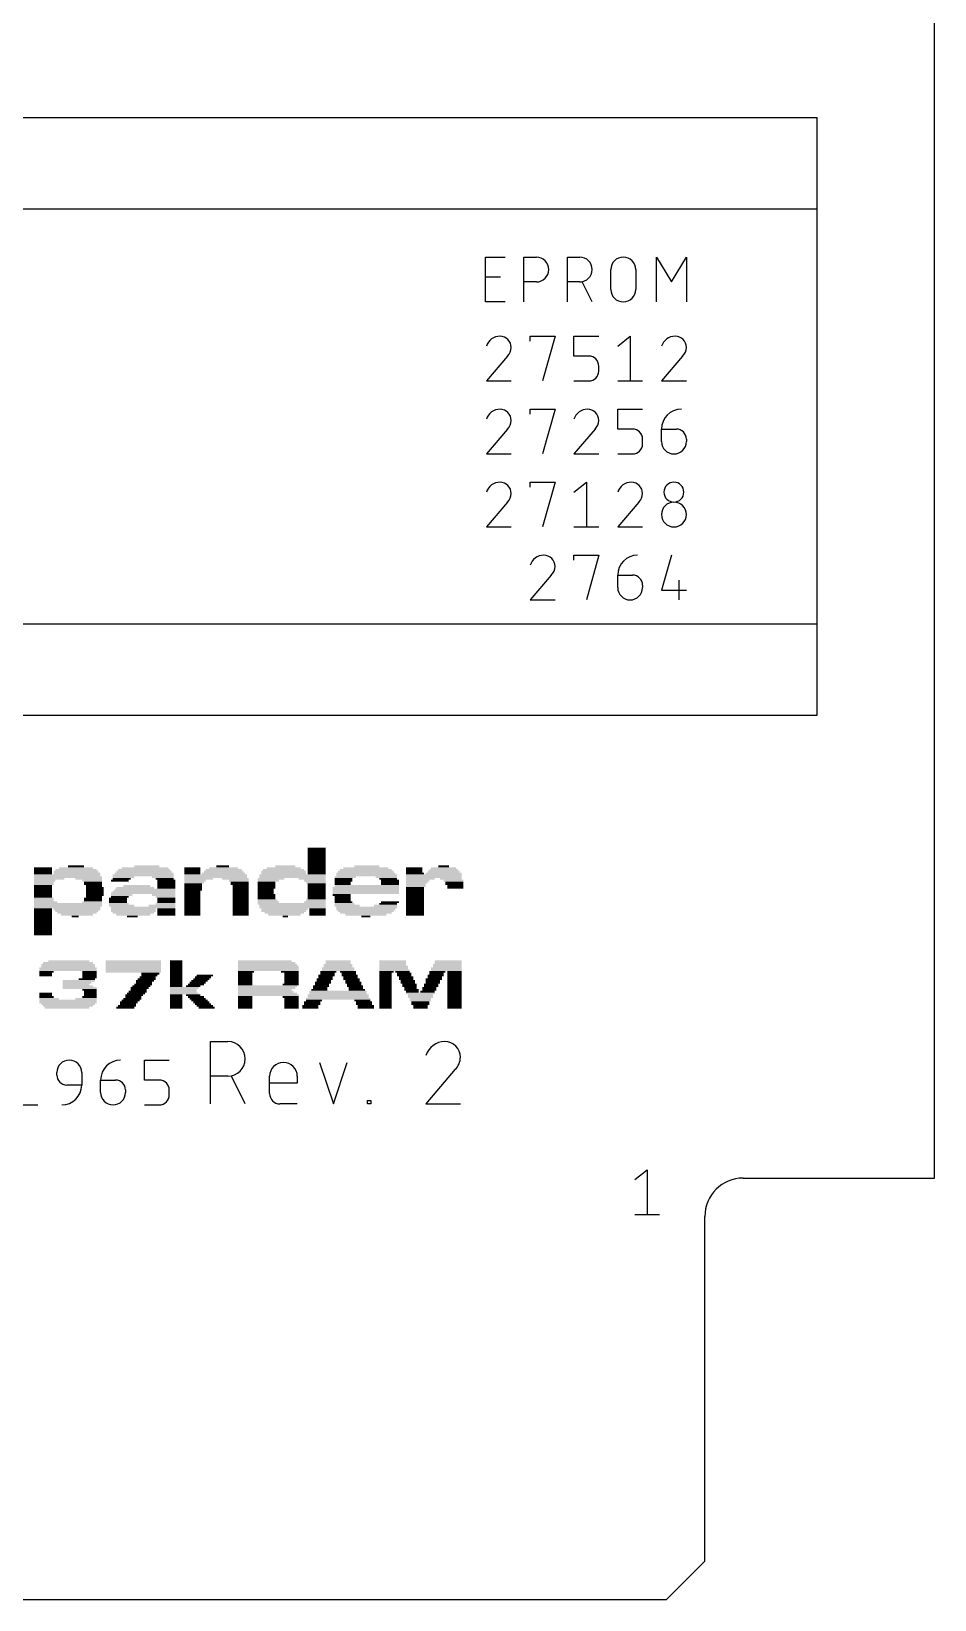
# Model space of a CAD drawing. Extents: x 0 to 102, y 0 to 90.
# Drawn here: x 78.42 to 102, y 0 to 40.92 of the extents above; entities that cross this region are included whole.
import ezdxf

# ---------------------------------------------------------------- set-up
doc = ezdxf.new("R2010")
doc.units = 0
doc.layers.add('20', color=30, linetype='CONTINUOUS')
doc.layers.add('21', color=253, linetype='CONTINUOUS')

# ---------------------------------------------------------------- blocks, each defined once
blk = doc.blocks.new('RECT')
blk.add_solid([(-0.5, -0.5), (0.5, -0.5), (-0.5, 0.5), (0.5, 0.5)])

msp = doc.modelspace()

# ---------------------------------------------------------------- linework, layer by layer
at = {"layer": '20'}
for p, q in [((102, 11), (102, 70)), ((97, 11), (102, 11)), ((96, 1), (96, 10)), ((95, 0), (96, 1)), ((7, 0), (95, 0))]:
    msp.add_line(p, q, dxfattribs=at)
msp.add_arc((97, 10), 1, 90, 180, dxfattribs=at)
at = {"layer": '21'}
for p, q in [((63.627, 38.6715), (98.933, 38.6715)), ((98.933, 25.4635), (98.933, 38.6715)), ((63.627, 36.2903), (98.933, 36.2903)), ((98.933, 23.0823), (98.933, 36.2903)), ((90.271, 33.8646), (90.271, 35.0329)), ((90.271, 35.0329), (90.7903, 35.0329)), ((91.2763, 33.8646), (91.2763, 35.0329)), ((91.2763, 35.0329), (91.6009, 35.0329)), ((92.4097, 33.8646), (92.4097, 35.0329)), ((92.4097, 35.0329), (92.7343, 35.0329)), ((94.7378, 33.8646), (94.7378, 35.0329)), ((94.7378, 35.0329), (95.1272, 34.3838)), ((95.1272, 34.3838), (95.5167, 35.0329)), ((95.5167, 35.0329), (95.5167, 33.8646)), ((90.271, 34.5137), (90.6605, 34.5137)), ((91.6009, 34.3838), (91.2763, 34.3838)), ((92.7343, 34.3838), (92.4097, 34.3838)), ((93.0589, 33.8646), (92.7992, 34.3838)), ((93.5454, 34.1891), (93.5454, 34.7084)), ((94.1945, 34.7084), (94.1945, 34.1891)), ((90.7903, 33.8646), (90.271, 33.8646)), ((91.4386, 32.8394), (91.4386, 32.9692)), ((91.4386, 32.9692), (92.0877, 32.9692)), ((92.0877, 32.9692), (91.7632, 31.8008)), ((92.5816, 32.4499), (92.5816, 32.9692)), ((92.5816, 32.9692), (93.2307, 32.9692)), ((93.7246, 32.7096), (94.0491, 32.9692)), ((94.0491, 32.9692), (94.0491, 31.8008)), ((90.8473, 32.4499), (90.2956, 31.8008)), ((92.9711, 32.4499), (92.5816, 32.4499)), ((95.4193, 32.4499), (94.8676, 31.8008)), ((93.2307, 32.0604), (93.2307, 32.1903)), ((90.2956, 31.8008), (90.9447, 31.8008)), ((92.5816, 31.8008), (92.9711, 31.8008)), ((93.7246, 31.8008), (94.3737, 31.8008)), ((94.8676, 31.8008), (95.5167, 31.8008)), ((91.4386, 30.9344), (91.4386, 31.0642)), ((91.4386, 31.0642), (92.0877, 31.0642)), ((92.0877, 31.0642), (91.7632, 29.8958)), ((93.7246, 30.5449), (93.7246, 31.0642)), ((93.7246, 31.0642), (94.3737, 31.0642)), ((90.8473, 30.5449), (90.2956, 29.8958)), ((93.1333, 30.5449), (92.5816, 29.8958)), ((94.1141, 30.5449), (93.7246, 30.5449)), ((94.3737, 30.1554), (94.3737, 30.2853)), ((94.8676, 30.5449), (95.2571, 30.5449)), ((94.8676, 30.2204), (94.8676, 30.5449)), ((95.5167, 30.2853), (95.5167, 30.2204)), ((90.2956, 29.8958), (90.9447, 29.8958)), ((92.5816, 29.8958), (93.2307, 29.8958)), ((93.7246, 29.8958), (94.1141, 29.8958)), ((91.4386, 29.0294), (91.4386, 29.1592)), ((91.4386, 29.1592), (92.0877, 29.1592)), ((92.0877, 29.1592), (91.7632, 27.9908)), ((92.5816, 28.8996), (92.9062, 29.1592)), ((92.9062, 29.1592), (92.9062, 27.9908)), ((90.8473, 28.6399), (90.2956, 27.9908)), ((94.2763, 28.6399), (93.7246, 27.9908)), ((90.2956, 27.9908), (90.9447, 27.9908)), ((92.5816, 27.9908), (93.2307, 27.9908)), ((93.7246, 27.9908), (94.3737, 27.9908)), ((92.5816, 27.1244), (92.5816, 27.2542)), ((92.5816, 27.2542), (93.2307, 27.2542)), ((93.2307, 27.2542), (92.9062, 26.0858)), ((95.1272, 27.2542), (94.8676, 26.3454)), ((91.9903, 26.7349), (91.4386, 26.0858)), ((93.7246, 26.7349), (94.1141, 26.7349)), ((93.7246, 26.4104), (93.7246, 26.7349)), ((95.322, 26.6051), (95.322, 26.0858)), ((94.3737, 26.4753), (94.3737, 26.4104)), ((94.8676, 26.3454), (95.5167, 26.3454)), ((91.4386, 26.0858), (92.0877, 26.0858)), ((63.627, 25.4635), (98.933, 25.4635)), ((63.627, 23.0823), (98.933, 23.0823)), ((83.0964, 12.935), (83.0964, 14.5606)), ((83.0964, 14.5606), (83.5479, 14.5606)), ((81.3674, 13.5587), (81.3674, 14.078)), ((81.3674, 14.078), (82.0166, 14.078)), ((85.939, 14.0187), (86.3003, 12.935)), ((86.3003, 12.935), (86.6615, 14.0187)), ((79.0814, 13.6885), (79.0814, 13.7534)), ((79.7306, 13.7534), (79.7306, 13.4288)), ((80.2244, 13.5587), (80.6139, 13.5587)), ((80.2244, 13.2341), (80.2244, 13.5587)), ((81.7569, 13.5587), (81.3674, 13.5587)), ((83.5479, 13.6574), (83.0964, 13.6574)), ((83.9995, 12.935), (83.6382, 13.6574)), ((84.6364, 13.2059), (84.6364, 13.6574)), ((85.3589, 13.6574), (85.3589, 13.4768)), ((89.4821, 13.8381), (88.7144, 12.935)), ((79.7306, 13.4288), (79.3411, 13.4288)), ((80.8736, 13.299), (80.8736, 13.2341)), ((82.0166, 13.1692), (82.0166, 13.299)), ((85.3589, 13.4768), (84.6364, 13.4768)), ((77.9385, 12.9096), (78.5876, 12.9096)), ((81.3674, 12.9096), (81.7569, 12.9096)), ((85.3589, 12.935), (84.9074, 12.935)), ((87.193, 12.935), (87.193, 13.0253)), ((87.193, 13.0253), (87.2833, 13.0253)), ((87.2833, 12.935), (87.193, 12.935)), ((87.2833, 13.0253), (87.2833, 12.935)), ((88.7144, 12.935), (89.6176, 12.935)), ((94.1708, 10.9596), (94.4954, 11.2192)), ((94.4954, 11.2192), (94.4954, 10.0508)), ((94.1708, 10.0508), (94.8199, 10.0508))]:
    msp.add_line(p, q, dxfattribs=at)
for centre, radius, start, end in [((91.6009, 34.7084), 0.3246, 270, 90), ((92.7343, 34.7084), 0.3246, 270, 90), ((93.8699, 34.7084), 0.3246, 0, 180), ((93.8699, 34.1891), 0.3246, 180, 0), ((90.6526, 32.5939), 0.3753, 90.0001, 162.0549), ((90.6526, 32.6771), 0.2921, 0, 90), ((95.2246, 32.5939), 0.3753, 90.0001, 162.0549), ((95.2246, 32.6771), 0.2921, 0, 90), ((90.631, 32.6771), 0.3138, 313.604, 359.9996), ((92.9711, 32.1903), 0.2596, 0, 90), ((95.203, 32.6771), 0.3138, 313.604, 359.9996), ((92.9711, 32.0604), 0.2596, 270, 0), ((90.6526, 30.6889), 0.3753, 90.0001, 162.0549), ((90.6526, 30.7721), 0.2921, 0, 90), ((90.631, 30.7721), 0.3138, 313.604, 359.9996), ((92.9386, 30.6889), 0.3753, 90.0001, 162.0549), ((92.9386, 30.7721), 0.2921, 0, 90), ((92.917, 30.7721), 0.3138, 313.604, 359.9996), ((95.3869, 30.5449), 0.5193, 90.0003, 180), ((94.1141, 30.2853), 0.2596, 0, 90), ((95.2571, 30.2853), 0.2596, 0, 90), ((94.1141, 30.1554), 0.2596, 270, 0), ((95.1921, 30.2204), 0.3246, 180, 0), ((90.6526, 28.7839), 0.3753, 90.0001, 162.0549), ((90.6526, 28.8671), 0.2921, 0, 90), ((94.0816, 28.7839), 0.3753, 90.0001, 162.0549), ((94.0816, 28.8671), 0.2921, 0, 90), ((95.1921, 28.8996), 0.2596, 0, 180), ((90.631, 28.8671), 0.3138, 313.604, 359.9996), ((94.06, 28.8671), 0.3138, 313.604, 359.9996), ((95.1921, 28.8996), 0.2596, 180, 0), ((95.1921, 28.3154), 0.3246, 0, 180), ((95.1921, 28.3154), 0.3246, 180, 0), ((91.7956, 26.8789), 0.3753, 90.0001, 162.0549), ((91.7956, 26.9621), 0.2921, 0, 90), ((94.2439, 26.7349), 0.5193, 90.0003, 180), ((91.774, 26.9621), 0.3138, 313.604, 359.9996), ((94.1141, 26.4753), 0.2596, 0, 90), ((94.0491, 26.4104), 0.3246, 180, 0), ((83.5479, 14.109), 0.4516, 270, 90), ((89.2112, 14.0384), 0.5221, 90.0001, 162.0549), ((89.2112, 14.1542), 0.4064, 0, 90), ((79.406, 13.7534), 0.3246, 0, 180), ((80.7437, 13.5587), 0.5193, 90.0003, 180), ((84.9977, 13.6574), 0.3612, 0, 180), ((89.181, 14.1542), 0.4365, 313.6036, 359.9997), ((79.3411, 13.6885), 0.2596, 180, 270), ((80.6139, 13.299), 0.2596, 0, 90), ((81.7569, 13.299), 0.2596, 0, 90), ((79.2113, 13.4288), 0.5193, 270, 0), ((80.549, 13.2341), 0.3246, 180, 0), ((81.7569, 13.1692), 0.2596, 270, 0), ((84.9074, 13.2059), 0.2709, 180, 270)]:
    msp.add_arc(centre, radius, start, end, dxfattribs=at)

# ---------------------------------------------------------------- block references
at = {"layer": '21', "yscale": 0.0467}
for p, xscale in [((85.8643, 19.6018), 0.4669), ((85.8643, 19.5551), 0.4669), ((85.8643, 19.5084), 0.4669), ((85.8643, 19.4617), 0.4669), ((85.8643, 19.415), 0.4669), ((85.8643, 19.3682), 0.4669), ((85.8643, 19.3216), 0.4669), ((85.8643, 19.2749), 0.4669), ((85.8643, 19.2281), 0.4669), ((79.3496, 18.9013), 1.7279), ((78.8826, 18.8079), 0.7939), ((78.7192, 19.0881), 0.4671), ((78.7192, 19.0414), 0.4671), ((78.7192, 18.9947), 0.4671), ((78.7192, 18.948), 0.4671), ((79.373, 18.8545), 1.7746), ((79.5832, 18.9947), 1.1676), ((79.6065, 18.948), 1.2142), ((79.5831, 19.0414), 1.0741), ((79.5832, 19.0881), 0.8872), ((79.5831, 19.1348), 0.4203), ((79.91, 18.8079), 0.7005), ((80.7739, 18.8079), 0.467), ((81.3344, 18.9013), 1.5878), ((80.8207, 18.8545), 0.5604), ((81.3577, 18.948), 1.5411), ((81.3577, 18.9947), 1.4477), ((81.3578, 19.0414), 1.3543), ((81.3811, 19.0881), 1.2142), ((81.4278, 19.1348), 0.6538), ((81.8481, 18.8545), 0.5604), ((81.8948, 18.8079), 0.4669), ((82.6187, 19.0881), 0.4202), ((82.6187, 19.0414), 0.4202), ((82.6187, 18.9947), 0.4202), ((82.6187, 18.948), 0.4202), ((83.2258, 18.9013), 1.6344), ((83.2258, 18.8545), 1.6344), ((82.7821, 18.8079), 0.7471), ((83.4359, 18.948), 1.1208), ((83.436, 18.9947), 1.0274), ((83.4359, 19.0414), 0.934), ((83.436, 19.0881), 0.7472), ((83.4126, 19.1348), 0.327), ((83.7395, 18.8079), 0.7006), ((84.6735, 18.8079), 0.7004), ((85.2338, 18.9013), 1.7279), ((85.2338, 18.8545), 1.7279), ((85.0003, 18.9947), 1.1675), ((85.0003, 18.948), 1.1675), ((85.0003, 19.0414), 1.074), ((85.0003, 19.0881), 0.8873), ((85.047, 19.1348), 0.5137), ((85.7475, 18.8079), 0.7005), ((85.8643, 19.1815), 0.4669), ((85.8643, 19.1348), 0.4669), ((85.8643, 19.0881), 0.4669), ((85.8643, 19.0414), 0.4669), ((85.8643, 18.9947), 0.4669), ((85.8643, 18.948), 0.4669), ((86.6115, 18.8545), 0.5605), ((86.5648, 18.8079), 0.467), ((87.1719, 18.9013), 1.5877), ((87.1486, 18.948), 1.5411), ((87.1485, 18.9947), 1.4477), ((87.1485, 19.0414), 1.3543), ((87.1485, 19.0881), 1.1675), ((87.1719, 19.1348), 0.6538), ((87.6856, 18.8545), 0.5603), ((87.7323, 18.8079), 0.467), ((88.4327, 18.948), 0.467), ((88.4094, 19.0881), 0.4203), ((88.4094, 19.0414), 0.4203), ((88.4094, 18.9947), 0.4203), ((88.9231, 18.9013), 1.4477), ((88.9231, 18.8545), 1.4477), ((88.5729, 18.8079), 0.7473), ((89.18, 18.948), 0.934), ((89.18, 18.9947), 0.8407), ((89.18, 19.0414), 0.7471), ((89.18, 19.0881), 0.6538), ((89.18, 19.1348), 0.2803), ((89.3668, 18.8079), 0.5603), ((78.7659, 18.7612), 0.5604), ((78.7425, 18.7144), 0.5137), ((78.7425, 18.6678), 0.5137), ((78.7192, 18.6211), 0.4671), ((78.7192, 18.5744), 0.4671), ((78.7192, 18.5277), 0.4671), ((78.7192, 18.4809), 0.4671), ((78.7192, 18.4343), 0.4671), ((80.0034, 18.7612), 0.5137), ((80.0268, 18.7144), 0.467), ((80.0268, 18.6678), 0.467), ((80.0735, 18.5744), 0.4669), ((80.0735, 18.5277), 0.4669), ((80.0735, 18.4809), 0.4669), ((80.0735, 18.4343), 0.4669), ((80.0502, 18.6211), 0.4202), ((80.7273, 18.7612), 0.4669), ((81.3345, 18.4343), 1.6812), ((81.3578, 18.4809), 1.6346), ((81.3811, 18.5277), 1.5879), ((81.1242, 18.5744), 0.9807), ((81.171, 18.6211), 0.7006), ((81.9415, 18.7612), 0.4671), ((81.9415, 18.7144), 0.4671), ((81.9415, 18.6678), 0.4671), ((81.9415, 18.6211), 0.4671), ((81.9415, 18.5744), 0.4671), ((82.6887, 18.7612), 0.5603), ((82.642, 18.6678), 0.4669), ((82.642, 18.6211), 0.4669), ((82.642, 18.5744), 0.4669), ((82.642, 18.5277), 0.4669), ((82.6654, 18.7144), 0.5137), ((82.6187, 18.4809), 0.4202), ((82.6187, 18.4343), 0.4202), ((83.8329, 18.7612), 0.5137), ((83.8562, 18.7144), 0.4671), ((83.8562, 18.6678), 0.4671), ((83.8796, 18.6211), 0.4204), ((83.8796, 18.5744), 0.4204), ((83.8796, 18.5277), 0.4204), ((83.8796, 18.4809), 0.4204), ((83.8796, 18.4343), 0.4204), ((84.6034, 18.7612), 0.5603), ((84.5567, 18.7144), 0.4669), ((84.5567, 18.6678), 0.4669), ((84.5567, 18.6211), 0.4669), ((84.5567, 18.5744), 0.4669), ((84.5334, 18.5277), 0.4203), ((84.5334, 18.4809), 0.4203), ((84.5334, 18.4343), 0.4203), ((85.8175, 18.7612), 0.5604), ((85.8409, 18.7144), 0.5137), ((85.8643, 18.6678), 0.4669), ((85.8643, 18.6211), 0.4669), ((85.8643, 18.5744), 0.4669), ((85.8643, 18.5277), 0.4669), ((85.8643, 18.4809), 0.4669), ((85.8643, 18.4343), 0.4669), ((87.1485, 18.5744), 1.7279), ((87.1485, 18.5277), 1.7279), ((87.1485, 18.4809), 1.7279), ((87.1485, 18.4343), 1.7279), ((86.5414, 18.7144), 0.4203), ((86.5414, 18.6678), 0.4203), ((86.5648, 18.7612), 0.467), ((87.1719, 18.6211), 1.6812), ((87.779, 18.7612), 0.4669), ((87.779, 18.7144), 0.4669), ((87.779, 18.6678), 0.4669), ((88.4794, 18.7144), 0.5604), ((88.4327, 18.5744), 0.467), ((88.4327, 18.5277), 0.467), ((88.4327, 18.4809), 0.467), ((88.4327, 18.4343), 0.467), ((88.5029, 18.7612), 0.6072), ((88.4561, 18.6678), 0.5137), ((88.4561, 18.6211), 0.5137), ((89.4368, 18.7612), 0.5137), ((89.4601, 18.7144), 0.467), ((89.4601, 18.6678), 0.467), ((89.4835, 18.6211), 0.4203), ((89.4835, 18.5744), 0.4203), ((78.7892, 18.2007), 0.6071), ((79.3496, 18.0607), 1.7279), ((78.7192, 18.3876), 0.4671), ((78.7192, 18.3408), 0.4671), ((78.7425, 18.2942), 0.5137), ((78.7425, 18.2475), 0.5137), ((79.373, 18.1541), 1.7746), ((79.373, 18.1074), 1.7746), ((78.7192, 18.014), 0.4671), ((79.6065, 18.014), 1.2142), ((80.0034, 18.2007), 0.5137), ((80.0268, 18.2942), 0.467), ((80.0268, 18.2475), 0.467), ((80.0735, 18.3876), 0.4669), ((80.0502, 18.3408), 0.4202), ((80.7739, 18.1074), 0.6538), ((80.6806, 18.2942), 0.467), ((80.6806, 18.2475), 0.467), ((80.6806, 18.2007), 0.467), ((80.7039, 18.1541), 0.5137), ((80.774, 18.3876), 0.5603), ((80.7273, 18.3408), 0.4669), ((81.3345, 18.0607), 1.6812), ((81.0776, 18.014), 1.1675), ((81.8248, 18.1074), 0.7006), ((81.8715, 18.3876), 0.6072), ((81.9182, 18.3408), 0.5137), ((81.9182, 18.1541), 0.5137), ((81.9415, 18.2942), 0.4671), ((81.9415, 18.2475), 0.4671), ((81.9415, 18.2007), 0.4671), ((81.9415, 18.014), 0.4671), ((82.6187, 18.3876), 0.4202), ((82.6187, 18.3408), 0.4202), ((82.6187, 18.2942), 0.4202), ((82.6187, 18.2475), 0.4202), ((82.6187, 18.2007), 0.4202), ((82.6187, 18.1541), 0.4202), ((82.6187, 18.1074), 0.4202), ((82.6187, 18.0607), 0.4202), ((82.6187, 18.014), 0.4202), ((83.8796, 18.3876), 0.4204), ((83.8796, 18.3408), 0.4204), ((83.8796, 18.2942), 0.4204), ((83.8796, 18.2475), 0.4204), ((83.8796, 18.2007), 0.4204), ((83.8796, 18.1541), 0.4204), ((83.8796, 18.1074), 0.4204), ((83.8796, 18.0607), 0.4204), ((83.8796, 18.014), 0.4204), ((84.6034, 18.2007), 0.5603), ((84.5567, 18.3876), 0.4669), ((84.5567, 18.3408), 0.4669), ((84.5567, 18.2942), 0.4669), ((84.5801, 18.2475), 0.5137), ((85.2105, 18.1541), 1.7745), ((85.2338, 18.1074), 1.7279), ((85.2338, 18.0607), 1.7279), ((85.0237, 18.014), 1.2143), ((85.8175, 18.2007), 0.5604), ((85.8409, 18.2475), 0.5137), ((85.8643, 18.3876), 0.4669), ((85.8643, 18.3408), 0.4669), ((85.8643, 18.2942), 0.4669), ((85.8876, 18.014), 0.4203), ((86.5181, 18.3876), 0.467), ((86.5414, 18.3408), 0.4203), ((86.5414, 18.2942), 0.4203), ((86.5414, 18.2475), 0.4203), ((86.5881, 18.1541), 0.5137), ((86.5648, 18.2007), 0.467), ((86.6582, 18.1074), 0.6538), ((87.1719, 18.0607), 1.5877), ((87.1486, 18.014), 1.5411), ((87.6622, 18.1074), 0.6071), ((87.7323, 18.1541), 0.467), ((87.779, 18.2007), 0.4669), ((88.4327, 18.3876), 0.467), ((88.4327, 18.3408), 0.467), ((88.4327, 18.2942), 0.467), ((88.4327, 18.2475), 0.467), ((88.4327, 18.2007), 0.467), ((88.4327, 18.1541), 0.467), ((88.4327, 18.1074), 0.467), ((88.4327, 18.0607), 0.467), ((88.4327, 18.014), 0.467), ((78.7192, 17.9672), 0.4671), ((78.7192, 17.9206), 0.4671), ((78.7192, 17.8739), 0.4671), ((78.7192, 17.8271), 0.4671), ((78.7192, 17.7805), 0.4671), ((78.7192, 17.7338), 0.4671), ((78.7192, 17.687), 0.4671), ((78.7192, 17.6404), 0.4671), ((78.7192, 17.5937), 0.4671), ((79.6065, 17.9672), 1.1209), ((79.6065, 17.9206), 1.0274), ((79.6065, 17.8739), 0.8406), ((79.5598, 17.8271), 0.1868), ((81.0776, 17.9672), 1.1675), ((81.0775, 17.9206), 1.0741), ((81.0776, 17.8739), 0.8874), ((81.0542, 17.8271), 0.2803), ((81.9415, 17.9672), 0.4671), ((81.9415, 17.9206), 0.4671), ((81.9415, 17.8739), 0.4671), ((82.6187, 17.9672), 0.4202), ((82.6187, 17.9206), 0.4202), ((82.6187, 17.8739), 0.4202), ((83.8796, 17.9672), 0.4204), ((83.8796, 17.9206), 0.4204), ((83.8796, 17.8739), 0.4204), ((85.0003, 17.9672), 1.1675), ((85.0237, 17.9206), 1.0274), ((85.0237, 17.8739), 0.8405), ((85.0471, 17.8271), 0.1401), ((85.8876, 17.9672), 0.4203), ((85.8876, 17.9206), 0.4203), ((85.8876, 17.8739), 0.4203), ((87.1485, 17.9672), 1.4477), ((87.1485, 17.9206), 1.3543), ((87.1486, 17.8739), 1.0742), ((87.1486, 17.8271), 0.2335), ((88.4327, 17.9672), 0.467), ((88.4327, 17.9206), 0.467), ((88.4327, 17.8739), 0.467), ((78.7192, 17.547), 0.4671), ((78.7192, 17.5003), 0.4671), ((78.7192, 17.4535), 0.4671), ((78.7192, 17.4069), 0.4671), ((78.7192, 17.3602), 0.4671), ((79.373, 16.4729), 1.4943), ((79.373, 16.4261), 1.4943), ((78.8126, 16.3795), 0.3735), ((79.373, 16.5663), 1.401), ((79.373, 16.5196), 1.401), ((79.373, 16.613), 1.3076), ((79.3963, 16.6596), 1.0741), ((79.9334, 16.3795), 0.3736), ((81.0776, 16.6596), 1.4477), ((81.0776, 16.613), 1.4477), ((81.0776, 16.5663), 1.4477), ((81.0776, 16.5196), 1.4477), ((81.0776, 16.4729), 1.4477), ((81.0776, 16.4261), 1.4477), ((81.0776, 16.3795), 1.4477), ((82.1984, 16.6596), 0.3268), ((82.1984, 16.613), 0.3268), ((82.1984, 16.5663), 0.3268), ((82.1984, 16.5196), 0.3268), ((82.1984, 16.4729), 0.3268), ((82.1984, 16.4261), 0.3268), ((82.1984, 16.3795), 0.3268), ((84.6034, 16.5196), 1.5877), ((84.6034, 16.4729), 1.5877), ((84.6034, 16.4261), 1.5877), ((84.51, 16.6596), 1.4009), ((84.5567, 16.613), 1.4943), ((84.5801, 16.5663), 1.5411), ((84.0197, 16.3795), 0.4203), ((85.1638, 16.3795), 0.467), ((86.1679, 16.3795), 0.4204), ((86.4247, 16.4729), 0.8405), ((86.4247, 16.4261), 0.8405), ((86.4246, 16.5663), 0.7472), ((86.4246, 16.5196), 0.7472), ((86.4246, 16.6596), 0.6538), ((86.4246, 16.613), 0.6538), ((86.6816, 16.3795), 0.4204), ((87.8723, 16.5196), 0.7472), ((87.8723, 16.4729), 0.7472), ((87.849, 16.6596), 0.7005), ((87.849, 16.613), 0.7005), ((87.849, 16.5663), 0.7005), ((87.8958, 16.4261), 0.794), ((87.6856, 16.3795), 0.3736), ((88.106, 16.3795), 0.3736), ((89.0166, 16.3795), 0.4202), ((89.25, 16.4729), 0.7939), ((89.25, 16.4261), 0.7939), ((89.2734, 16.5663), 0.7472), ((89.2734, 16.5196), 0.7472), ((89.2968, 16.6596), 0.7004), ((89.2968, 16.613), 0.7004), ((89.4601, 16.3795), 0.3736), ((78.7893, 16.3328), 0.3269), ((78.7893, 16.286), 0.3269), ((79.6065, 16.0993), 0.7473), ((79.5831, 16.0526), 0.7005), ((79.6298, 16.0059), 0.7939), ((79.6765, 15.9592), 0.8873), ((79.6532, 16.1459), 0.8406), ((79.8633, 16.1927), 0.4202), ((79.9334, 16.3328), 0.3736), ((79.9334, 16.286), 0.3736), ((79.9334, 16.2394), 0.3736), ((81.2409, 15.9592), 0.467), ((81.2877, 16.0059), 0.4671), ((81.3344, 16.0526), 0.467), ((81.3577, 16.0993), 0.4203), ((81.3811, 16.1459), 0.467), ((81.4279, 16.1927), 0.467), ((81.4511, 16.2394), 0.4204), ((81.5212, 16.3328), 0.4669), ((81.4978, 16.286), 0.4202), ((82.1984, 16.3328), 0.3268), ((82.1984, 16.286), 0.3268), ((82.1984, 16.2394), 0.3268), ((82.1984, 16.1927), 0.3268), ((82.1984, 16.1459), 0.3268), ((82.1984, 16.0993), 0.3268), ((82.1984, 16.0526), 0.3268), ((82.1984, 16.0059), 0.3268), ((82.4085, 15.9592), 0.7471), ((82.642, 16.0059), 0.3736), ((82.7121, 16.0526), 0.4204), ((82.7588, 16.0993), 0.4202), ((82.8054, 16.1459), 0.4203), ((82.8522, 16.1927), 0.4204), ((82.8989, 16.2394), 0.4202), ((82.9455, 16.286), 0.4203), ((83.9963, 16.3328), 0.3735), ((83.9963, 16.286), 0.3735), ((83.9963, 16.2394), 0.3735), ((83.9963, 16.1927), 0.3735), ((83.9963, 16.1459), 0.3735), ((83.9963, 16.0993), 0.3735), ((83.9963, 16.0526), 0.3735), ((84.5801, 16.0059), 1.5411), ((84.5567, 15.9592), 1.4943), ((85.1872, 16.0526), 0.4202), ((85.2105, 16.3328), 0.3736), ((85.2105, 16.286), 0.3736), ((85.2105, 16.2394), 0.3736), ((85.2105, 16.1927), 0.3736), ((85.2105, 16.1459), 0.3736), ((85.2105, 16.0993), 0.3736), ((85.981, 16.0059), 0.4203), ((85.9577, 15.9592), 0.3737), ((86.0277, 16.0993), 0.4203), ((86.0044, 16.0526), 0.3736), ((86.0744, 16.1927), 0.4202), ((86.0511, 16.1459), 0.3735), ((86.1211, 16.286), 0.4203), ((86.0978, 16.2394), 0.3736), ((86.1445, 16.3328), 0.3736), ((86.705, 16.3328), 0.3736), ((86.7283, 16.286), 0.4202), ((86.7516, 16.2394), 0.3736), ((86.7749, 16.1927), 0.4203), ((86.7983, 16.1459), 0.3736), ((86.8217, 16.0993), 0.4204), ((86.8451, 16.0526), 0.3736), ((86.8684, 16.0059), 0.4202), ((86.8916, 15.9592), 0.3736), ((87.6622, 16.3328), 0.3269), ((87.6622, 16.286), 0.3269), ((87.6622, 16.2394), 0.3269), ((87.6622, 16.1927), 0.3269), ((87.6622, 16.1459), 0.3269), ((87.6622, 16.0993), 0.3269), ((87.6622, 16.0526), 0.3269), ((87.6622, 16.0059), 0.3269), ((87.6622, 15.9592), 0.3269), ((88.1526, 16.3328), 0.3736), ((88.1526, 16.286), 0.3736), ((88.1993, 16.2394), 0.3736), ((88.1993, 16.1927), 0.3736), ((88.2461, 16.1459), 0.3736), ((88.2461, 16.0993), 0.3736), ((88.2927, 16.0526), 0.3736), ((88.2927, 16.0059), 0.3736), ((88.316, 15.9592), 0.3269), ((88.8064, 15.9592), 0.3736), ((88.8531, 16.0526), 0.3736), ((88.8531, 16.0059), 0.3736), ((88.8998, 16.1459), 0.3737), ((88.8998, 16.0993), 0.3737), ((88.9231, 16.1927), 0.4203), ((88.9464, 16.2394), 0.3736), ((88.9698, 16.286), 0.4203), ((88.9932, 16.3328), 0.3735), ((89.4601, 16.3328), 0.3736), ((89.4601, 16.286), 0.3736), ((89.4601, 16.2394), 0.3736), ((89.4601, 16.1927), 0.3736), ((89.4601, 16.1459), 0.3736), ((89.4601, 16.0993), 0.3736), ((89.4601, 16.0526), 0.3736), ((89.4601, 16.0059), 0.3736), ((89.4601, 15.9592), 0.3736), ((78.7893, 15.8191), 0.3269), ((78.7893, 15.7724), 0.3269), ((78.8126, 15.7256), 0.3735), ((78.8827, 15.679), 0.5137), ((79.373, 15.6323), 1.4943), ((79.373, 15.5856), 1.4943), ((79.373, 15.5389), 1.401), ((79.84, 15.679), 0.5604), ((79.9334, 15.9125), 0.3736), ((79.9334, 15.7256), 0.3736), ((79.9567, 15.8658), 0.3269), ((79.9567, 15.8191), 0.3269), ((79.9567, 15.7724), 0.3269), ((80.9374, 15.5389), 0.4203), ((80.9608, 15.5856), 0.4671), ((81.0075, 15.6323), 0.467), ((81.0542, 15.679), 0.4671), ((81.1009, 15.7724), 0.4669), ((81.0776, 15.7256), 0.4203), ((81.1476, 15.8191), 0.4671), ((81.1943, 15.8658), 0.467), ((81.2176, 15.9125), 0.4203), ((82.3852, 15.9125), 0.7004), ((82.3852, 15.8658), 0.7004), ((82.4085, 15.8191), 0.7471), ((82.1984, 15.7724), 0.3268), ((82.1984, 15.7256), 0.3268), ((82.1984, 15.679), 0.3268), ((82.1984, 15.6323), 0.3268), ((82.1984, 15.5856), 0.3268), ((82.1984, 15.5389), 0.3268), ((82.642, 15.7724), 0.3736), ((82.7121, 15.7256), 0.4204), ((82.7588, 15.679), 0.4202), ((82.8054, 15.6323), 0.4203), ((82.8522, 15.5856), 0.4204), ((82.8989, 15.5389), 0.4202), ((84.5333, 15.8658), 1.4476), ((84.6034, 15.7724), 1.5877), ((84.51, 15.9125), 1.4009), ((84.5801, 15.8191), 1.5411), ((83.9963, 15.7256), 0.3735), ((83.9963, 15.679), 0.3735), ((83.9963, 15.6323), 0.3735), ((83.9963, 15.5856), 0.3735), ((83.9963, 15.5389), 0.3735), ((85.1872, 15.7256), 0.4202), ((85.2105, 15.679), 0.3736), ((85.2105, 15.6323), 0.3736), ((85.2105, 15.5856), 0.3736), ((85.2105, 15.5389), 0.3736), ((85.7475, 15.5856), 0.4203), ((85.7475, 15.5389), 0.4203), ((86.4247, 15.679), 1.6813), ((85.7943, 15.6323), 0.4204), ((86.4247, 15.7724), 1.5877), ((86.4247, 15.7256), 1.5877), ((86.4247, 15.8658), 1.4945), ((86.4247, 15.8191), 1.4945), ((85.9344, 15.9125), 0.4204), ((86.915, 15.9125), 0.4203), ((87.0551, 15.6323), 0.4204), ((87.1018, 15.5856), 0.4202), ((87.1018, 15.5389), 0.4202), ((87.6622, 15.9125), 0.3269), ((87.6622, 15.8658), 0.3269), ((87.6622, 15.8191), 0.3269), ((87.6622, 15.7724), 0.3269), ((87.6622, 15.7256), 0.3269), ((87.6622, 15.679), 0.3269), ((87.6622, 15.6323), 0.3269), ((87.6622, 15.5856), 0.3269), ((87.6622, 15.5389), 0.3269), ((88.3394, 15.9125), 0.3736), ((88.3627, 15.8658), 0.3269), ((88.5729, 15.8191), 0.7473), ((88.5729, 15.7724), 0.6538), ((88.5729, 15.7256), 0.6538), ((88.5729, 15.679), 0.5603), ((88.5729, 15.6323), 0.5603), ((88.5729, 15.5856), 0.4671), ((88.5729, 15.5389), 0.4671), ((88.7598, 15.8658), 0.3736), ((88.8064, 15.9125), 0.3736), ((89.4601, 15.9125), 0.3736), ((89.4601, 15.8658), 0.3736), ((89.4601, 15.8191), 0.3736), ((89.4601, 15.7724), 0.3736), ((89.4601, 15.7256), 0.3736), ((89.4601, 15.679), 0.3736), ((89.4601, 15.6323), 0.3736), ((89.4601, 15.5856), 0.3736), ((89.4601, 15.5389), 0.3736), ((79.373, 15.4922), 1.3076), ((79.3496, 15.4455), 1.1674), ((80.8674, 15.4455), 0.467), ((80.9141, 15.4922), 0.4669), ((82.1984, 15.4922), 0.3268), ((82.1984, 15.4455), 0.3268), ((82.9455, 15.4922), 0.4203), ((82.9922, 15.4455), 0.4204), ((83.9963, 15.4922), 0.3735), ((83.9963, 15.4455), 0.3735), ((85.2105, 15.4922), 0.3736), ((85.2105, 15.4455), 0.3736), ((85.7009, 15.4922), 0.4202), ((85.7009, 15.4455), 0.4202), ((87.1485, 15.4922), 0.4203), ((87.1485, 15.4455), 0.4203), ((87.6622, 15.4922), 0.3269), ((87.6622, 15.4455), 0.3269), ((88.5729, 15.4922), 0.3736), ((88.5729, 15.4455), 0.3736), ((89.4601, 15.4922), 0.3736), ((89.4601, 15.4455), 0.3736)]:
    msp.add_blockref('RECT', p, dxfattribs=dict(at, xscale=xscale))

doc.saveas('drawing.dxf')
